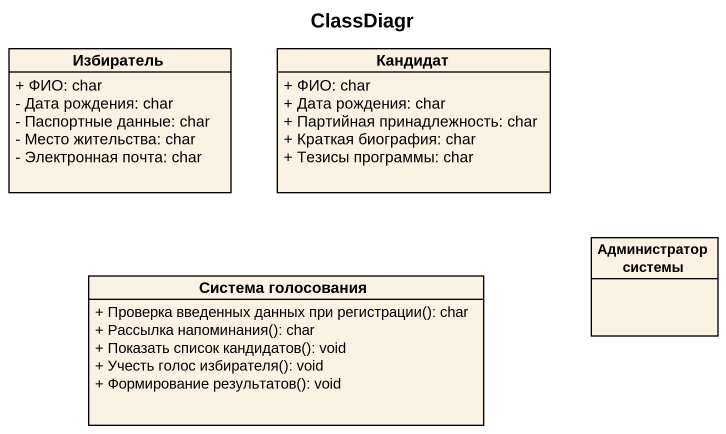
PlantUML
@startuml
title ClassDiagr
hide circle
hide empty members
skinparam classAttributeIconSize 0
class Избиратель {
  + ФИО: char
  - Дата рождения: char
  - Паспортные данные: char
  - Место жительства: char
  - Электронная почта: char
}
class Кандидат {
  + ФИО: char
  + Дата рождения: char
  + Партийная принадлежность: char
  + Краткая биография: char
  + Тезисы программы: char
}
class "Система голосования" as Система_голосования {
  + Проверка введенных данных при регистрации(): char
  + Рассылка напоминания(): char
  + Показать список кандидатов(): void
  + Учесть голос избирателя(): void
  + Формирование результатов(): void
}
class "Администратор системы" as Администратор_системы
@enduml
